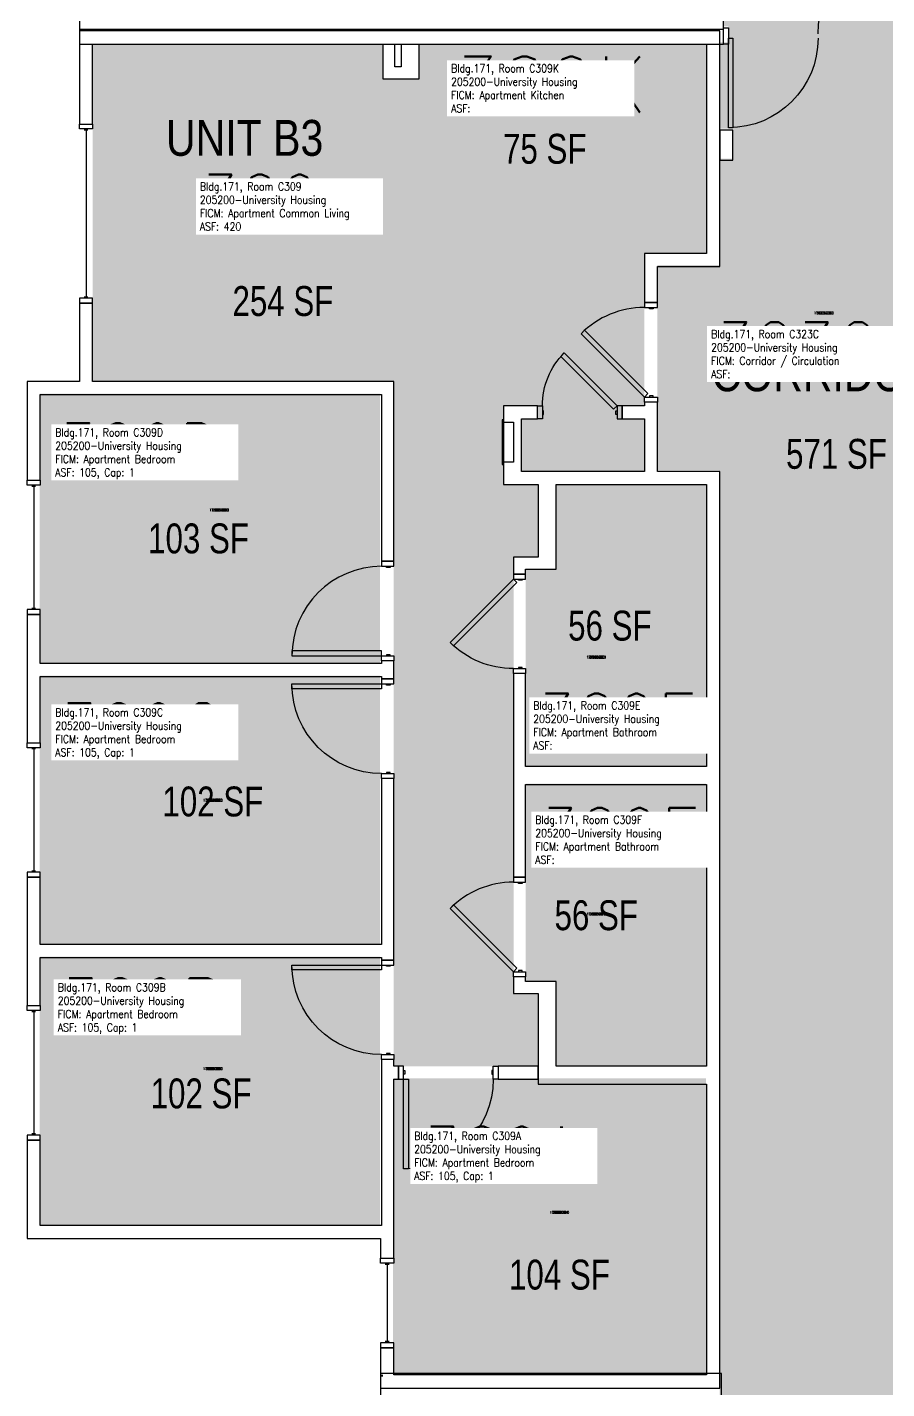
# Model space of a CAD drawing. Header units: inches. Extents: x 56 to 7496, y -2947 to 1470.
# Drawn here: x 2045 to 2391, y 439 to 986 of the extents above; entities that cross this region are included whole.
import ezdxf
from ezdxf.enums import TextEntityAlignment as Align

# ---------------------------------------------------------------- set-up
doc = ezdxf.new("R2010")
doc.units = ezdxf.units.IN
doc.header["$LTSCALE"] = 48
doc.header["$MEASUREMENT"] = 0
for name, color, linetype in [('A-DOOR', 2, 'Continuous'), ('A-GLAZ', 1, 'Continuous'), ('A-IDEN-RNUM', 7, 'Continuous'), ('A-IDEN-SNUM', 4, 'Continuous'), ('A-IDEN-VNUM', 4, 'Continuous'), ('A-MISC', 1, 'Continuous'), ('A-WALL', 5, 'Continuous'), ('AREA-TEXT', 3, 'Continuous'), ('Rooms-Category-Color', 7, 'Continuous'), ('Rooms-College-Color', 7, 'Continuous'), ('Rooms-Department-Color', 7, 'Continuous'), ('Rooms-Division-Color', 7, 'Continuous'), ('Rooms-Information', 7, 'Continuous')]:
    doc.layers.add(name, color=color, linetype=linetype)
doc.styles.add('AREA', font='arial.ttf', dxfattribs={"width": 0.75, "height": 12})
doc.styles.add('ROOMSNUMBER', font='txt.shx', dxfattribs={"height": 0.03})
doc.styles.add('ROOMVNUMBER', font='simplex.shx', dxfattribs={"width": 0.85})
doc.styles.get("Standard").update_dxf_attribs({"font": 'ARIALN.TTF'})

msp = doc.modelspace()

# ---------------------------------------------------------------- hatches: boundary and pattern name
at = {"layer": 'Rooms-Category-Color', "true_color": 0xadadad}
msp.add_hatch(color=253, dxfattribs=at).paths.add_polyline_path([(2280.86, 188.51), (2285.45, 193.1), (2286.69, 191.87), (2320.1, 225.28), (2316.13, 229.25), (2323.65, 236.77), (2323.65, 807.92), (2298.65, 807.92), (2298.65, 890.25), (2323.65, 890.25), (2323.65, 933.01), (2328.92, 933.01), (2328.92, 945.01), (2323.65, 945.01), (2323.65, 979.64), (2327.17, 979.64), (2327.17, 986.14), (2325.17, 986.14), (2325.17, 993.64), (2328.92, 993.64), (2328.92, 1032.76), (2325.17, 1032.76), (2325.17, 1110.26), (2428.66, 1110.26), (2428.66, 1032.76), (2396.8, 1032.76), (2396.8, 1020.76), (2401.17, 1020.76), (2401.17, 986.14), (2399.17, 986.14), (2399.17, 979.64), (2397.42, 979.64), (2397.42, 933.01), (2403.3, 933.01), (2403.3, 890.25), (2428.3, 890.25), (2428.3, 807.92), (2403.3, 807.92), (2403.3, 203.3), (2372.69, 172.69), (2368.53, 176.85), (2359.61, 167.92), (2363.76, 163.76), (2339.28, 139.28), (2336.36, 142.2), (2331.77, 137.6)])
at = {"layer": 'Rooms-Category-Color', "true_color": 0x728ef3}
for points in [[(2188.29, 979.01), (2188.29, 894.86), (2293.42, 894.86), (2293.42, 833.74), (2284.47, 833.74), (2284.47, 828.49), (2293.42, 828.49), (2293.42, 807.29), (2244.04, 807.29), (2244.04, 828.49), (2250.47, 828.49), (2250.47, 833.74), (2236.79, 833.74), (2236.79, 802.04), (2250.67, 802.04), (2250.67, 772.92), (2240.79, 772.92), (2240.79, 597.26), (2250.67, 597.26), (2250.67, 568.51), (2192.67, 568.51), (2192.67, 843.51), (2071.67, 843.51), (2071.67, 979.01)], [(2318.42, 894.86), (2188.29, 894.86), (2188.29, 965.01), (2202.92, 965.01), (2202.92, 979.01), (2318.42, 979.01)], [(2050.35, 838.56), (2050.35, 730.56), (2187.1, 730.56), (2187.1, 838.56)], [(2318.1, 689.2), (2245.65, 689.2), (2245.65, 768.34), (2257.6, 768.34), (2257.6, 802.34), (2318.1, 802.34)], [(2050.35, 617.69), (2187.1, 617.69), (2187.1, 725.31), (2050.35, 725.31)], [(2318.1, 568.81), (2257.6, 568.81), (2257.6, 602.81), (2245.65, 602.81), (2245.65, 681.95), (2318.1, 681.95)], [(2187.1, 504.81), (2050.35, 504.81), (2050.35, 612.44), (2187.1, 612.44)], [(2318.1, 444.81), (2192.35, 444.81), (2192.35, 563.56), (2318.1, 563.56)]]:
    msp.add_hatch(color=171, dxfattribs=at).paths.add_polyline_path(points)
at = {"layer": 'Rooms-College-Color', "true_color": 0xadadad}
for points in [[(2280.86, 188.51), (2285.45, 193.1), (2286.69, 191.87), (2320.1, 225.28), (2316.13, 229.25), (2323.65, 236.77), (2323.65, 807.92), (2298.65, 807.92), (2298.65, 890.25), (2323.65, 890.25), (2323.65, 933.01), (2328.92, 933.01), (2328.92, 945.01), (2323.65, 945.01), (2323.65, 979.64), (2327.17, 979.64), (2327.17, 986.14), (2325.17, 986.14), (2325.17, 993.64), (2328.92, 993.64), (2328.92, 1032.76), (2325.17, 1032.76), (2325.17, 1110.26), (2428.66, 1110.26), (2428.66, 1032.76), (2396.8, 1032.76), (2396.8, 1020.76), (2401.17, 1020.76), (2401.17, 986.14), (2399.17, 986.14), (2399.17, 979.64), (2397.42, 979.64), (2397.42, 933.01), (2403.3, 933.01), (2403.3, 890.25), (2428.3, 890.25), (2428.3, 807.92), (2403.3, 807.92), (2403.3, 203.3), (2372.69, 172.69), (2368.53, 176.85), (2359.61, 167.92), (2363.76, 163.76), (2339.28, 139.28), (2336.36, 142.2), (2331.77, 137.6)], [(2188.29, 979.01), (2188.29, 894.86), (2293.42, 894.86), (2293.42, 833.74), (2284.47, 833.74), (2284.47, 828.49), (2293.42, 828.49), (2293.42, 807.29), (2244.04, 807.29), (2244.04, 828.49), (2250.47, 828.49), (2250.47, 833.74), (2236.79, 833.74), (2236.79, 802.04), (2250.67, 802.04), (2250.67, 772.92), (2240.79, 772.92), (2240.79, 597.26), (2250.67, 597.26), (2250.67, 568.51), (2192.67, 568.51), (2192.67, 843.51), (2071.67, 843.51), (2071.67, 979.01)], [(2318.42, 894.86), (2188.29, 894.86), (2188.29, 965.01), (2202.92, 965.01), (2202.92, 979.01), (2318.42, 979.01)], [(2050.35, 838.56), (2050.35, 730.56), (2187.1, 730.56), (2187.1, 838.56)], [(2318.1, 689.2), (2245.65, 689.2), (2245.65, 768.34), (2257.6, 768.34), (2257.6, 802.34), (2318.1, 802.34)], [(2050.35, 617.69), (2187.1, 617.69), (2187.1, 725.31), (2050.35, 725.31)], [(2318.1, 568.81), (2257.6, 568.81), (2257.6, 602.81), (2245.65, 602.81), (2245.65, 681.95), (2318.1, 681.95)], [(2187.1, 504.81), (2050.35, 504.81), (2050.35, 612.44), (2187.1, 612.44)], [(2318.1, 444.81), (2192.35, 444.81), (2192.35, 563.56), (2318.1, 563.56)]]:
    msp.add_hatch(color=253, dxfattribs=at).paths.add_polyline_path(points)
at = {"layer": 'Rooms-Department-Color', "true_color": 0xacacac}
msp.add_hatch(color=253, dxfattribs=at).paths.add_polyline_path([(2280.86, 188.51), (2285.45, 193.1), (2286.69, 191.87), (2320.1, 225.28), (2316.13, 229.25), (2323.65, 236.77), (2323.65, 807.92), (2298.65, 807.92), (2298.65, 890.25), (2323.65, 890.25), (2323.65, 933.01), (2328.92, 933.01), (2328.92, 945.01), (2323.65, 945.01), (2323.65, 979.64), (2327.17, 979.64), (2327.17, 986.14), (2325.17, 986.14), (2325.17, 993.64), (2328.92, 993.64), (2328.92, 1032.76), (2325.17, 1032.76), (2325.17, 1110.26), (2428.66, 1110.26), (2428.66, 1032.76), (2396.8, 1032.76), (2396.8, 1020.76), (2401.17, 1020.76), (2401.17, 986.14), (2399.17, 986.14), (2399.17, 979.64), (2397.42, 979.64), (2397.42, 933.01), (2403.3, 933.01), (2403.3, 890.25), (2428.3, 890.25), (2428.3, 807.92), (2403.3, 807.92), (2403.3, 203.3), (2372.69, 172.69), (2368.53, 176.85), (2359.61, 167.92), (2363.76, 163.76), (2339.28, 139.28), (2336.36, 142.2), (2331.77, 137.6)])
at = {"layer": 'Rooms-Department-Color', "true_color": 0x604aed}
for points in [[(2188.29, 979.01), (2188.29, 894.86), (2293.42, 894.86), (2293.42, 833.74), (2284.47, 833.74), (2284.47, 828.49), (2293.42, 828.49), (2293.42, 807.29), (2244.04, 807.29), (2244.04, 828.49), (2250.47, 828.49), (2250.47, 833.74), (2236.79, 833.74), (2236.79, 802.04), (2250.67, 802.04), (2250.67, 772.92), (2240.79, 772.92), (2240.79, 597.26), (2250.67, 597.26), (2250.67, 568.51), (2192.67, 568.51), (2192.67, 843.51), (2071.67, 843.51), (2071.67, 979.01)], [(2318.42, 894.86), (2188.29, 894.86), (2188.29, 965.01), (2202.92, 965.01), (2202.92, 979.01), (2318.42, 979.01)], [(2050.35, 838.56), (2050.35, 730.56), (2187.1, 730.56), (2187.1, 838.56)], [(2318.1, 689.2), (2245.65, 689.2), (2245.65, 768.34), (2257.6, 768.34), (2257.6, 802.34), (2318.1, 802.34)], [(2050.35, 617.69), (2187.1, 617.69), (2187.1, 725.31), (2050.35, 725.31)], [(2318.1, 568.81), (2257.6, 568.81), (2257.6, 602.81), (2245.65, 602.81), (2245.65, 681.95), (2318.1, 681.95)], [(2187.1, 504.81), (2050.35, 504.81), (2050.35, 612.44), (2187.1, 612.44)], [(2318.1, 444.81), (2192.35, 444.81), (2192.35, 563.56), (2318.1, 563.56)]]:
    msp.add_hatch(color=173, dxfattribs=at).paths.add_polyline_path(points)
at = {"layer": 'Rooms-Division-Color', "true_color": 0xadadad}
msp.add_hatch(color=253, dxfattribs=at).paths.add_polyline_path([(2280.86, 188.51), (2285.45, 193.1), (2286.69, 191.87), (2320.1, 225.28), (2316.13, 229.25), (2323.65, 236.77), (2323.65, 807.92), (2298.65, 807.92), (2298.65, 890.25), (2323.65, 890.25), (2323.65, 933.01), (2328.92, 933.01), (2328.92, 945.01), (2323.65, 945.01), (2323.65, 979.64), (2327.17, 979.64), (2327.17, 986.14), (2325.17, 986.14), (2325.17, 993.64), (2328.92, 993.64), (2328.92, 1032.76), (2325.17, 1032.76), (2325.17, 1110.26), (2428.66, 1110.26), (2428.66, 1032.76), (2396.8, 1032.76), (2396.8, 1020.76), (2401.17, 1020.76), (2401.17, 986.14), (2399.17, 986.14), (2399.17, 979.64), (2397.42, 979.64), (2397.42, 933.01), (2403.3, 933.01), (2403.3, 890.25), (2428.3, 890.25), (2428.3, 807.92), (2403.3, 807.92), (2403.3, 203.3), (2372.69, 172.69), (2368.53, 176.85), (2359.61, 167.92), (2363.76, 163.76), (2339.28, 139.28), (2336.36, 142.2), (2331.77, 137.6)])
at = {"layer": 'Rooms-Division-Color', "true_color": 0x604aed}
for points in [[(2188.29, 979.01), (2188.29, 894.86), (2293.42, 894.86), (2293.42, 833.74), (2284.47, 833.74), (2284.47, 828.49), (2293.42, 828.49), (2293.42, 807.29), (2244.04, 807.29), (2244.04, 828.49), (2250.47, 828.49), (2250.47, 833.74), (2236.79, 833.74), (2236.79, 802.04), (2250.67, 802.04), (2250.67, 772.92), (2240.79, 772.92), (2240.79, 597.26), (2250.67, 597.26), (2250.67, 568.51), (2192.67, 568.51), (2192.67, 843.51), (2071.67, 843.51), (2071.67, 979.01)], [(2318.42, 894.86), (2188.29, 894.86), (2188.29, 965.01), (2202.92, 965.01), (2202.92, 979.01), (2318.42, 979.01)], [(2050.35, 838.56), (2050.35, 730.56), (2187.1, 730.56), (2187.1, 838.56)], [(2318.1, 689.2), (2245.65, 689.2), (2245.65, 768.34), (2257.6, 768.34), (2257.6, 802.34), (2318.1, 802.34)], [(2050.35, 617.69), (2187.1, 617.69), (2187.1, 725.31), (2050.35, 725.31)], [(2318.1, 568.81), (2257.6, 568.81), (2257.6, 602.81), (2245.65, 602.81), (2245.65, 681.95), (2318.1, 681.95)], [(2187.1, 504.81), (2050.35, 504.81), (2050.35, 612.44), (2187.1, 612.44)], [(2318.1, 444.81), (2192.35, 444.81), (2192.35, 563.56), (2318.1, 563.56)]]:
    msp.add_hatch(color=173, dxfattribs=at).paths.add_polyline_path(points)

# ---------------------------------------------------------------- linework, layer by layer
at = {"layer": 'A-DOOR'}
for p, q in [((2325.17, 979.01), (2325.17, 985.51)), ((2325.17, 985.51), (2327.17, 985.51)), ((2327.17, 985.51), (2327.17, 979.01)), ((2327.17, 979.01), (2325.17, 979.01)), ((2327.17, 981.38), (2328.92, 981.38)), ((2327.17, 945.38), (2327.17, 981.38)), ((2328.92, 981.38), (2328.92, 945.38)), ((2328.92, 945.38), (2327.17, 945.38))]:
    msp.add_line(p, q, dxfattribs=at)
for points in [[(2298.65, 873.23), (2298.65, 875.23), (2293.4, 875.23), (2293.4, 873.23)], [(2296.9, 873.23), (2296.9, 872.73), (2295.4, 872.73), (2295.4, 873.23)], [(2293.4, 837.23), (2294.81, 838.65), (2269.35, 864.1), (2267.94, 862.69)], [(2282.4, 833.75), (2280.98, 832.33), (2259.77, 853.54), (2261.18, 854.96)], [(2298.65, 837.23), (2298.65, 835.23), (2293.4, 835.23), (2293.4, 837.23)], [(2296.9, 837.23), (2296.9, 837.73), (2295.4, 837.73), (2295.4, 837.23)], [(2252.4, 828.5), (2250.4, 828.5), (2250.4, 833.75), (2252.4, 833.75)], [(2252.4, 830.25), (2252.9, 830.25), (2252.9, 831.75), (2252.4, 831.75)], [(2282.4, 830.25), (2281.9, 830.25), (2281.9, 831.75), (2282.4, 831.75)], [(2282.4, 828.5), (2284.4, 828.5), (2284.4, 833.75), (2282.4, 833.75)], [(2192.65, 769.26), (2192.65, 771.26), (2187.77, 771.26), (2187.77, 769.26)], [(2191.27, 769.26), (2191.27, 768.76), (2189.77, 768.76), (2189.77, 769.26)], [(2245.65, 764.16), (2245.65, 766.16), (2240.77, 766.16), (2240.77, 764.16)], [(2240.77, 764.16), (2242.18, 762.74), (2216.73, 737.29), (2215.31, 738.7)], [(2244.27, 764.16), (2244.27, 763.66), (2242.77, 763.66), (2242.77, 764.16)], [(2187.77, 733.26), (2187.77, 735.26), (2151.77, 735.26), (2151.77, 733.26)], [(2192.65, 733.26), (2192.65, 731.26), (2187.77, 731.26), (2187.77, 733.26)], [(2191.27, 733.26), (2191.27, 733.76), (2189.77, 733.76), (2189.77, 733.26)], [(2245.65, 728.16), (2245.65, 726.16), (2240.77, 726.16), (2240.77, 728.16)], [(2244.27, 728.16), (2244.27, 728.66), (2242.77, 728.66), (2242.77, 728.16)], [(2187.77, 722.01), (2187.77, 720.01), (2151.77, 720.01), (2151.77, 722.01)], [(2192.65, 722.01), (2192.65, 724.01), (2187.77, 724.01), (2187.77, 722.01)], [(2191.27, 722.01), (2191.27, 721.51), (2189.77, 721.51), (2189.77, 722.01)], [(2192.65, 686.01), (2192.65, 684.01), (2187.77, 684.01), (2187.77, 686.01)], [(2191.27, 686.01), (2191.27, 686.51), (2189.77, 686.51), (2189.77, 686.01)], [(2245.65, 642.41), (2245.65, 644.41), (2240.77, 644.41), (2240.77, 642.41)], [(2244.27, 642.41), (2244.27, 641.91), (2242.77, 641.91), (2242.77, 642.41)], [(2240.77, 606.41), (2242.18, 607.82), (2216.73, 633.28), (2215.31, 631.86)], [(2187.77, 609.14), (2187.77, 607.14), (2151.77, 607.14), (2151.77, 609.14)], [(2192.65, 609.14), (2192.65, 611.14), (2187.77, 611.14), (2187.77, 609.14)], [(2191.27, 609.14), (2191.27, 608.64), (2189.77, 608.64), (2189.77, 609.14)], [(2245.65, 606.41), (2245.65, 604.41), (2240.77, 604.41), (2240.77, 606.41)], [(2244.27, 606.41), (2244.27, 606.91), (2242.77, 606.91), (2242.77, 606.41)], [(2192.65, 573.14), (2192.65, 571.14), (2187.77, 571.14), (2187.77, 573.14)], [(2191.27, 573.14), (2191.27, 573.64), (2189.77, 573.64), (2189.77, 573.14)], [(2196.64, 568.51), (2194.64, 568.51), (2194.64, 563.26), (2196.64, 563.26)], [(2196.64, 566.76), (2197.14, 566.76), (2197.14, 565.26), (2196.64, 565.26)], [(2196.64, 563.26), (2198.64, 563.26), (2198.64, 527.26), (2196.64, 527.26)], [(2232.64, 566.76), (2232.14, 566.76), (2232.14, 565.26), (2232.64, 565.26)], [(2232.64, 568.51), (2234.64, 568.51), (2234.64, 563.26), (2232.64, 563.26)]]:
    msp.add_lwpolyline(points, close=True, dxfattribs=at)
at = {"layer": 'A-DOOR', "extrusion": (0, 0, -1)}
for centre, radius, start, end in [((-2399.17, 983.13), 36, 0, 90), ((-2327.17, 981.38), 36, 180, 270), ((-2282.4, 833.75), 30, 0, 45), ((-2240.77, 764.16), 36, 270, 315), ((-2187.77, 722.01), 36, 270, 0), ((-2187.77, 609.14), 36, 270, 0), ((-2196.64, 563.26), 36, 180, 270)]:
    msp.add_arc(centre, radius, start, end, dxfattribs=at)
at = {"layer": 'A-DOOR'}
for centre, end in [((2293.4, 837.23), 135), ((2187.77, 733.26), 180), ((2240.77, 606.41), 135)]:
    msp.add_arc(centre, 36, 90, end, dxfattribs=at)
at = {"layer": 'A-GLAZ'}
for p, q in [((2069.77, 944.39), (2068.27, 944.39)), ((2069.02, 944.39), (2069.02, 877.39)), ((2069.77, 877.39), (2068.27, 877.39)), ((2048.77, 801.36), (2047.27, 801.36)), ((2048.02, 801.36), (2048.02, 752.36)), ((2048.77, 752.36), (2047.27, 752.36)), ((2048.77, 695.89), (2047.27, 695.89)), ((2048.02, 695.89), (2048.02, 646.89)), ((2048.77, 646.89), (2047.27, 646.89)), ((2048.77, 590.36), (2047.27, 590.36)), ((2048.02, 590.36), (2048.02, 541.36)), ((2048.77, 541.36), (2047.27, 541.36)), ((2190.77, 488.9), (2189.27, 488.9)), ((2190.02, 488.9), (2190.02, 457.9)), ((2190.77, 457.9), (2189.27, 457.9))]:
    msp.add_line(p, q, dxfattribs=at)
for points in [[(2066.4, 944.89), (2066.4, 946.89), (2071.65, 946.89), (2071.65, 944.89)], [(2066.4, 876.89), (2066.4, 874.89), (2071.65, 874.89), (2071.65, 876.89)], [(2045.4, 801.86), (2045.4, 803.86), (2050.65, 803.86), (2050.65, 801.86)], [(2045.4, 751.86), (2045.4, 749.86), (2050.65, 749.86), (2050.65, 751.86)], [(2045.4, 696.39), (2045.4, 698.39), (2050.65, 698.39), (2050.65, 696.39)], [(2045.4, 646.39), (2045.4, 644.39), (2050.65, 644.39), (2050.65, 646.39)], [(2045.4, 590.86), (2045.4, 592.86), (2050.65, 592.86), (2050.65, 590.86)], [(2045.4, 540.86), (2045.4, 538.86), (2050.65, 538.86), (2050.65, 540.86)], [(2187.4, 489.4), (2187.4, 491.4), (2192.65, 491.4), (2192.65, 489.4)], [(2187.4, 457.4), (2187.4, 455.4), (2192.65, 455.4), (2192.65, 457.4)]]:
    msp.add_lwpolyline(points, close=True, dxfattribs=at)
at = {"layer": 'A-MISC'}
for points in [[(2236.77, 827.09), (2236.77, 828.09), (2236.65, 828.09), (2236.52, 828.09), (2236.27, 828.09), (2236.27, 811.09), (2236.27, 810.09), (2236.77, 810.09)], [(2236.77, 811.09), (2236.77, 827.09), (2240.77, 827.09), (2240.77, 811.09)]]:
    msp.add_lwpolyline(points, close=True, dxfattribs=at)
at = {"layer": 'A-WALL'}
for p, q in [((2066.4, 993.01), (2066.4, 979.01)), ((2325.17, 979.01), (2325.17, 993.01)), ((2066.4, 985.01), (2325.17, 985.01)), ((2066.4, 984.26), (2066.4, 946.89)), ((2323.65, 984.26), (2066.4, 984.26)), ((2323.65, 889.62), (2323.65, 984.26)), ((2066.4, 979.01), (2325.17, 979.01)), ((2071.65, 946.89), (2071.65, 979.01)), ((2071.65, 979.01), (2188.27, 979.01)), ((2188.27, 979.01), (2188.27, 965.01)), ((2193.15, 979.01), (2195.65, 979.01)), ((2193.15, 969.89), (2193.15, 979.01)), ((2195.65, 979.01), (2195.65, 969.89)), ((2202.9, 979.01), (2318.4, 979.01)), ((2202.9, 965.01), (2202.9, 979.01)), ((2318.4, 979.01), (2318.4, 894.87)), ((2195.65, 969.89), (2193.15, 969.89)), ((2188.27, 965.01), (2202.9, 965.01)), ((2066.4, 946.89), (2071.65, 946.89)), ((2328.92, 944.39), (2323.65, 944.39)), ((2323.65, 944.39), (2323.65, 939.14)), ((2328.92, 932.39), (2328.92, 944.39)), ((2323.65, 939.14), (2323.67, 939.14)), ((2323.67, 937.64), (2323.65, 937.64)), ((2323.65, 937.64), (2323.65, 932.39)), ((2323.67, 939.14), (2323.67, 937.64)), ((2323.65, 932.39), (2328.92, 932.39)), ((2293.4, 894.87), (2293.4, 875.23)), ((2318.4, 894.87), (2293.4, 894.87)), ((2298.65, 875.23), (2298.65, 889.62)), ((2298.65, 889.62), (2323.65, 889.62)), ((2293.4, 875.23), (2298.65, 875.23)), ((2066.4, 874.89), (2066.4, 843.51)), ((2071.65, 874.89), (2066.4, 874.89)), ((2071.65, 843.51), (2071.65, 874.89)), ((2045.4, 843.51), (2045.4, 803.86)), ((2066.4, 843.51), (2045.4, 843.51)), ((2192.65, 843.51), (2071.65, 843.51)), ((2192.65, 771.26), (2192.65, 843.51)), ((2050.65, 803.86), (2050.65, 838.26)), ((2050.65, 838.26), (2187.77, 838.26)), ((2187.77, 838.26), (2187.77, 771.26)), ((2236.77, 833.75), (2236.77, 802.05)), ((2250.4, 833.75), (2236.77, 833.75)), ((2250.4, 828.5), (2250.4, 833.75)), ((2293.4, 833.75), (2284.4, 833.75)), ((2284.4, 833.75), (2284.4, 828.5)), ((2293.4, 835.23), (2293.4, 833.75)), ((2298.65, 835.23), (2293.4, 835.23)), ((2298.65, 807.3), (2298.65, 835.23)), ((2244.02, 807.3), (2244.02, 828.5)), ((2244.02, 828.5), (2250.4, 828.5)), ((2284.4, 828.5), (2293.4, 828.5)), ((2293.4, 828.5), (2293.4, 807.3)), ((2045.4, 803.86), (2050.65, 803.86)), ((2293.4, 807.3), (2244.02, 807.3)), ((2323.65, 807.3), (2298.65, 807.3)), ((2323.65, 567.89), (2323.65, 807.3)), ((2236.77, 802.05), (2250.65, 802.05)), ((2250.65, 802.05), (2250.65, 772.92)), ((2257.9, 768.05), (2257.9, 802.05)), ((2257.9, 802.05), (2318.4, 802.05)), ((2318.4, 802.05), (2318.4, 688.91)), ((2187.77, 771.26), (2192.65, 771.26)), ((2240.77, 772.92), (2240.77, 766.16)), ((2250.65, 772.92), (2240.77, 772.92)), ((2240.77, 766.16), (2245.65, 766.16)), ((2245.65, 766.16), (2245.65, 768.05)), ((2245.65, 768.05), (2257.9, 768.05)), ((2045.4, 749.86), (2045.4, 698.39)), ((2050.65, 749.86), (2045.4, 749.86)), ((2050.65, 730.26), (2050.65, 749.86)), ((2187.77, 730.26), (2050.65, 730.26)), ((2187.77, 731.26), (2187.77, 730.26)), ((2192.65, 731.26), (2187.77, 731.26)), ((2192.65, 724.01), (2192.65, 731.26)), ((2050.65, 698.39), (2050.65, 725.01)), ((2050.65, 725.01), (2187.77, 725.01)), ((2187.77, 725.01), (2187.77, 724.01)), ((2187.77, 724.01), (2192.65, 724.01)), ((2240.77, 726.16), (2240.77, 644.41)), ((2245.65, 726.16), (2240.77, 726.16)), ((2245.65, 688.91), (2245.65, 726.16)), ((2045.4, 698.39), (2050.65, 698.39)), ((2187.77, 684.01), (2187.77, 617.39)), ((2192.65, 684.01), (2187.77, 684.01)), ((2192.65, 611.14), (2192.65, 684.01)), ((2318.4, 688.91), (2245.65, 688.91)), ((2245.65, 644.41), (2245.65, 681.66)), ((2245.65, 681.66), (2318.4, 681.66)), ((2318.4, 681.66), (2318.4, 568.51)), ((2050.65, 644.39), (2045.4, 644.39)), ((2045.4, 644.39), (2045.4, 592.86)), ((2050.65, 617.39), (2050.65, 644.39)), ((2240.77, 644.41), (2245.65, 644.41)), ((2187.77, 617.39), (2050.65, 617.39)), ((2050.65, 612.14), (2187.77, 612.14)), ((2050.65, 592.86), (2050.65, 612.14)), ((2187.77, 612.14), (2187.77, 611.14)), ((2187.77, 611.14), (2192.65, 611.14)), ((2240.77, 604.41), (2240.77, 597.64)), ((2245.65, 604.41), (2240.77, 604.41)), ((2245.65, 602.51), (2245.65, 604.41)), ((2257.9, 602.51), (2245.65, 602.51)), ((2257.9, 568.51), (2257.9, 602.51)), ((2240.77, 597.64), (2250.65, 597.64)), ((2250.65, 597.64), (2250.65, 561.26)), ((2045.4, 592.86), (2050.65, 592.86)), ((2187.77, 571.14), (2187.77, 504.51)), ((2192.65, 571.14), (2187.77, 571.14)), ((2192.65, 568.51), (2192.65, 571.14)), ((2194.64, 568.51), (2192.65, 568.51)), ((2192.65, 499.89), (2192.65, 563.26)), ((2192.65, 563.26), (2194.64, 563.26)), ((2194.64, 563.26), (2194.64, 568.51)), ((2250.65, 568.51), (2234.64, 568.51)), ((2234.64, 568.51), (2234.64, 563.26)), ((2234.64, 563.26), (2250.65, 563.26)), ((2250.65, 563.26), (2250.65, 568.51)), ((2318.4, 568.51), (2257.9, 568.51)), ((2323.65, 439.26), (2323.65, 567.89)), ((2250.65, 561.26), (2318.4, 561.26)), ((2318.4, 561.26), (2318.4, 444.51)), ((2045.4, 538.86), (2045.4, 499.26)), ((2050.65, 538.86), (2045.4, 538.86)), ((2050.65, 504.51), (2050.65, 538.86)), ((2187.77, 504.51), (2050.65, 504.51)), ((2045.4, 499.26), (2187.4, 499.26)), ((2187.4, 499.26), (2187.4, 491.4)), ((2192.65, 491.4), (2192.65, 499.89)), ((2187.4, 491.4), (2192.65, 491.4)), ((2187.4, 455.4), (2187.4, 439.26)), ((2192.65, 455.4), (2187.4, 455.4)), ((2192.65, 444.51), (2192.65, 455.4)), ((2187.4, 445.14), (2187.4, 395.4)), ((2324.31, 445.14), (2187.4, 445.14)), ((2188.02, 443.89), (2188.02, 444.51)), ((2188.02, 444.51), (2188.02, 443.89)), ((2318.4, 444.51), (2192.65, 444.51)), ((2324.31, 409.39), (2324.31, 445.14)), ((2187.4, 439.26), (2323.65, 439.26))]:
    msp.add_line(p, q, dxfattribs=at)

# ---------------------------------------------------------------- texts
at = {"layer": 'A-IDEN-RNUM', "style": 'ROOMSNUMBER', "width": 0.85}
for s, p in [('0309-K0', (2244.71, 963.06)), ('0309-00', (2139.08, 914.93)), ('0323-C0', (2365.47, 871.01)), ('0309-D0', (2122.5, 791.89)), ('0309-E0', (2274.05, 732.76)), ('0309-C0', (2119.99, 675.31)), ('0309-F0', (2274.05, 629.63)), ('0309-B0', (2119.99, 567.5)), ('0309-A0', (2259.25, 509.84))]:
    msp.add_text(s, height=1, dxfattribs=at).set_placement(p, align=Align.MIDDLE_CENTER)
at = {"layer": 'A-IDEN-SNUM', "style": 'ROOMSNUMBER', "width": 0.85}
for s, p in [('1710C309K0', (2244.71, 963.06)), ('1710C30900', (2139.08, 914.93)), ('1710C323C0', (2365.47, 871.01)), ('1710C309D0', (2122.5, 791.89)), ('1710C309E0', (2274.05, 732.76)), ('1710C309C0', (2119.99, 675.31)), ('1710C309F0', (2274.05, 629.63)), ('1710C309B0', (2119.99, 567.5)), ('1710C309A0', (2259.25, 509.84))]:
    msp.add_text(s, height=1, dxfattribs=at).set_placement(p, align=Align.MIDDLE_CENTER)
at = {"layer": 'A-IDEN-VNUM', "style": 'ROOMVNUMBER'}
msp.add_text('309K', height=22.5, dxfattribs=at).set_placement((2255.37, 962.82), align=Align.MIDDLE_CENTER)
at = {"layer": 'A-IDEN-VNUM', "style": 'ROOMVNUMBER', "width": 0.85}
for s, p in [('309', (2138.89, 915.37)), ('323C', (2354.36, 856.1)), ('309D', (2090.37, 815.56)), ('309E', (2281.97, 706.93)), ('309C', (2090.84, 703.11)), ('309F', (2282.79, 661.06)), ('309B', (2091.39, 592.66)), ('309A', (2235.49, 533.01))]:
    msp.add_text(s, height=22.5, dxfattribs=at).set_placement(p, align=Align.MIDDLE_CENTER)
at = {"layer": 'A-MISC'}
for s, p in [('UNIT B3', (2132.76, 934.12)), ('CORRIDOR', (2365.28, 839.57))]:
    msp.add_text(s, height=14.4, dxfattribs=at).set_placement(p, align=Align.CENTER)
at = {"layer": 'AREA-TEXT', "style": 'AREA', "width": 0.75}
for s, p in [('75 SF', (2253.35, 936.94)), ('254 SF', (2148.14, 875.8)), ('571 SF', (2370.57, 814.43)), ('103 SF', (2114.24, 780.46)), ('56 SF', (2279.51, 745.44)), ('102 SF', (2119.99, 674.81)), ('56 SF', (2274.05, 629.13)), ('102 SF', (2115.26, 557.57)), ('104 SF', (2259.25, 484.79))]:
    msp.add_text(s, height=12, dxfattribs=at).set_placement(p, align=Align.MIDDLE_CENTER)

# ---------------------------------------------------------------- next in the draw order: texts
at = {"layer": 'Rooms-Information', "char_height": 3.2143, "width": 72, "attachment_point": 7, "style": 'ROOMVNUMBER', "bg_fill": 3, "box_fill_scale": 1.5, "bg_fill_color": 256, "bg_fill_true_color": 13158600, "bg_fill_transparency": 0}
for s, insert in [('Bldg.171, Room C309K^M^J205200-University Housing^M^JFICM: Apartment Kitchen^M^JASF: ', (2215.73, 951.57)), ('Bldg.171, Room C309^M^J205200-University Housing^M^JFICM: Apartment Common Living^M^JASF: 420', (2114.76, 904.12)), ('Bldg.171, Room C323C^M^J205200-University Housing^M^JFICM: Corridor / Circulation^M^JASF: ', (2320.21, 844.85)), ('Bldg.171, Room C309D^M^J205200-University Housing^M^JFICM: Apartment Bedroom^M^JASF: 105, Cap: 1', (2056.67, 804.31)), ('Bldg.171, Room C309E^M^J205200-University Housing^M^JFICM: Apartment Bathroom^M^JASF: ', (2248.73, 695.68)), ('Bldg.171, Room C309C^M^J205200-University Housing^M^JFICM: Apartment Bedroom^M^JASF: 105, Cap: 1', (2056.68, 691.86)), ('Bldg.171, Room C309F^M^J205200-University Housing^M^JFICM: Apartment Bathroom^M^JASF: ', (2249.55, 649.81)), ('Bldg.171, Room C309B^M^J205200-University Housing^M^JFICM: Apartment Bedroom^M^JASF: 105, Cap: 1', (2057.69, 581.41)), ('Bldg.171, Room C309A^M^J205200-University Housing^M^JFICM: Apartment Bedroom^M^JASF: 105, Cap: 1', (2200.88, 521.76))]:
    msp.add_mtext(s, dxfattribs=dict(at, insert=insert))

doc.saveas('drawing.dxf')
